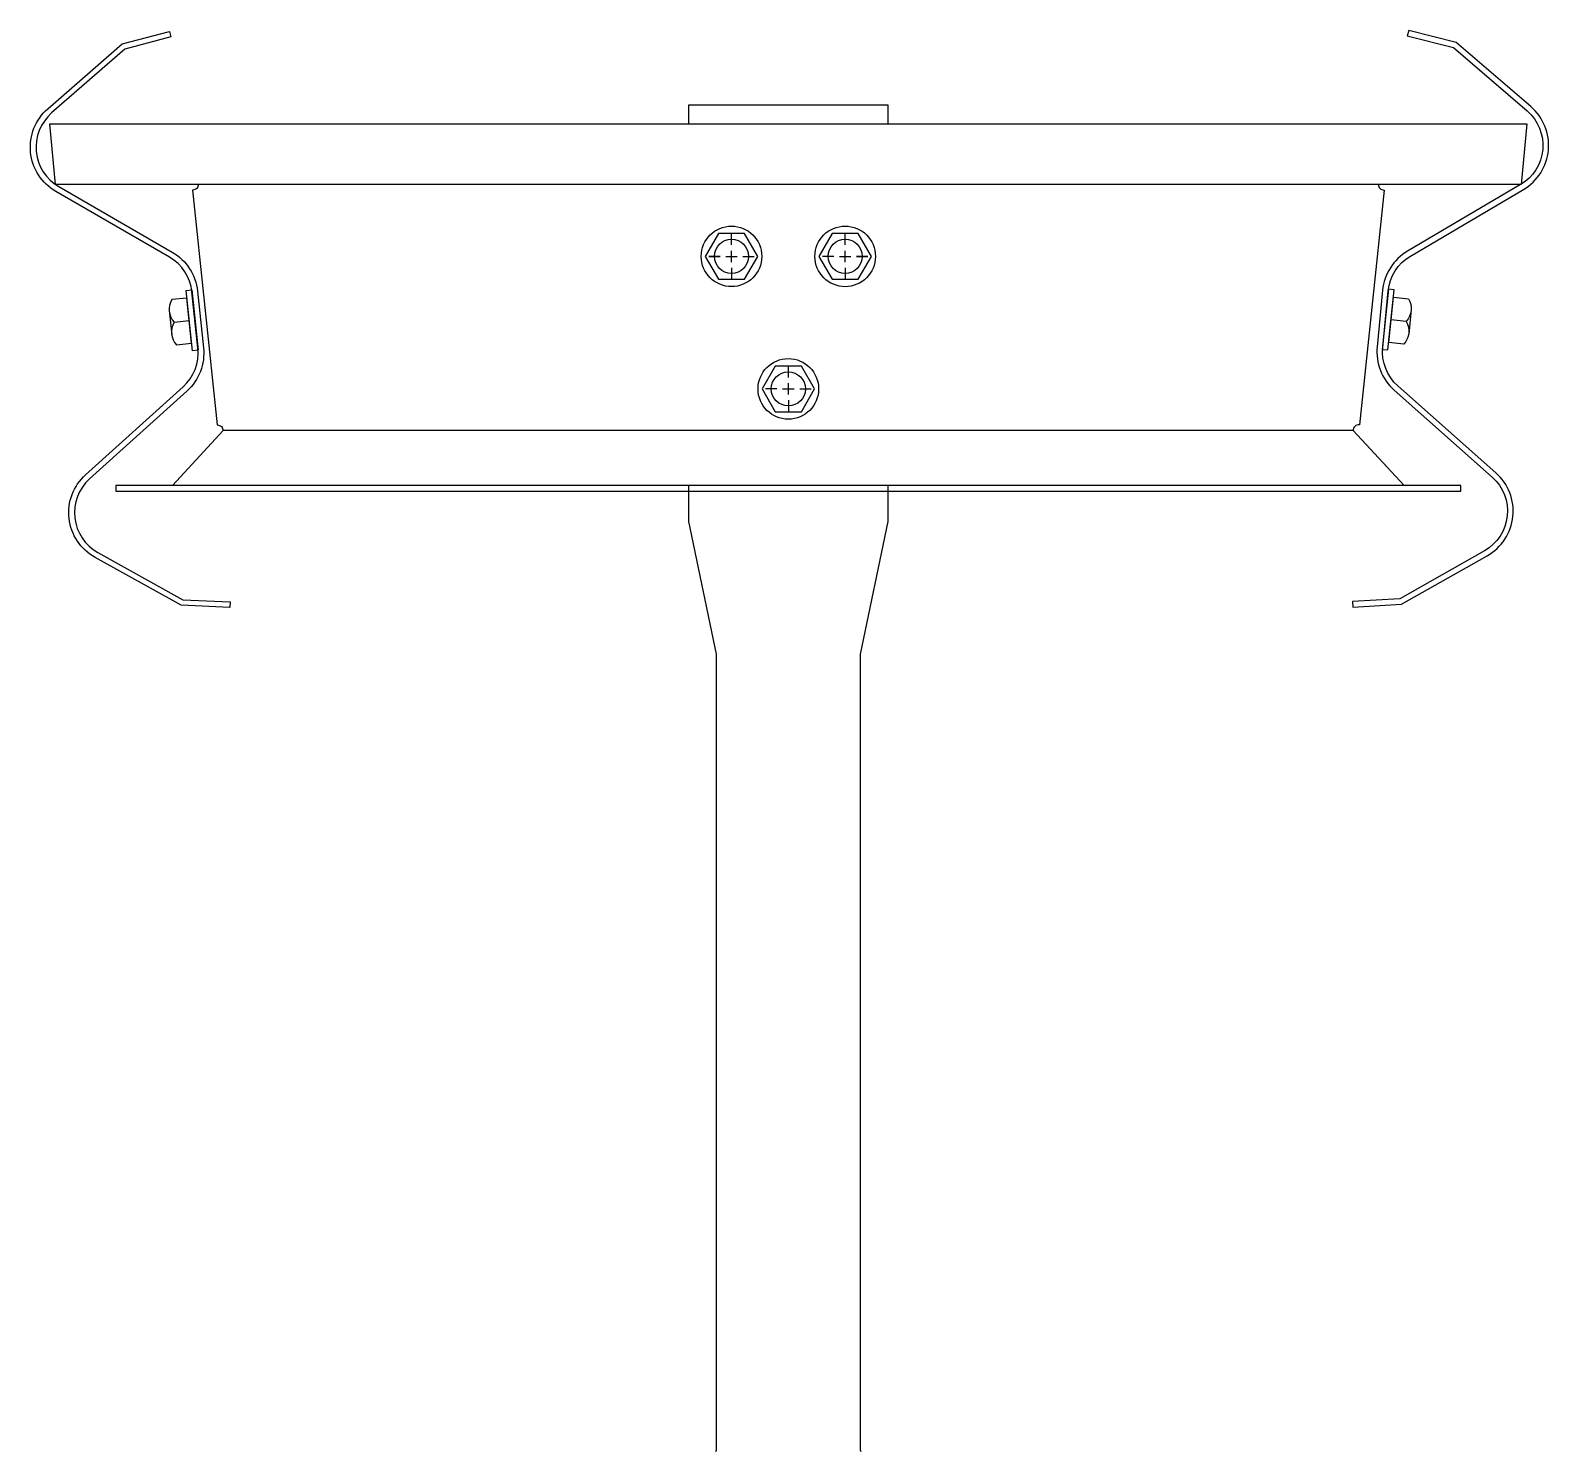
# Model space of a CAD drawing. Extents: x -400 to 401, y -1 to 749.
import ezdxf

# ---------------------------------------------------------------- set-up
doc = ezdxf.new("R2010")
doc.units = 0
doc.linetypes.add('CENTRE', pattern=[50, 31.25, -6.25, 6.25, -6.25])
doc.layers.get('0').update_dxf_attribs({"linetype": 'CONTINUOUS'})

msp = doc.modelspace()

# ---------------------------------------------------------------- linework, layer by layer
at = {"linetype": 'CENTRE'}
msp.add_line((-366.66, 699.98), (-257.78, 699.98), dxfattribs=at)
for p, q in [((-91.95, 699.98), (100.2, 699.98)), ((-30, 635.98), (-30, 641.98)), ((30, 635.98), (30, 641.98)), ((-36, 629.98), (-42, 629.98)), ((-33, 629.98), (-27, 629.98)), ((-30, 626.98), (-30, 632.98)), ((-24, 629.98), (-18, 629.98)), ((27, 629.98), (33, 629.98)), ((30, 626.98), (30, 632.98)), ((36, 629.98), (42, 629.98)), ((42, 629.98), (36, 629.98)), ((-30, 623.98), (-30, 617.98)), ((30, 623.98), (30, 617.98)), ((0, 565.99), (0, 571.99)), ((0, 556.99), (0, 562.99)), ((-6, 559.99), (-12, 559.99)), ((-3, 559.99), (3, 559.99)), ((0, 553.99), (0, 547.99)), ((6, 559.99), (12, 559.99)), ((298.14, 537.99), (-298.48, 537.99))]:
    msp.add_line(p, q)
at = {"linetype": 'Continuous'}
for p, q in [((-30, 635.98), (-30, 641.98)), ((30, 635.98), (30, 641.98)), ((-42, 629.98), (-36, 629.98)), ((-36, 629.98), (-42, 629.98)), ((-33, 629.98), (-27, 629.98)), ((-30, 626.98), (-30, 632.98)), ((24, 629.98), (18, 629.98)), ((27, 629.98), (33, 629.98)), ((30, 626.98), (30, 632.98)), ((36, 629.98), (42, 629.98)), ((-30, 623.98), (-30, 617.98)), ((30, 623.98), (30, 617.98)), ((-326.94, 601.48), (-325.58, 588.52)), ((328.89, 601.91), (327.53, 588.95)), ((-324.27, 595.21), (-316.31, 596.04)), ((326.22, 595.64), (318.26, 596.42)), ((0, 565.99), (0, 571.99)), ((0, 556.99), (0, 562.99)), ((-6, 559.99), (-12, 559.99)), ((-3, 559.99), (3, 559.99)), ((0, 553.99), (0, 547.99)), ((6, 559.99), (12, 559.99))]:
    msp.add_line(p, q, dxfattribs=at)
for points in [[(-294.81, 444.54), (-320.63, 445.77), (-366.05, 471.08, -0.514108), (-371, 514.71), (-319.56, 561.11, 0.239861), (-311.76, 581.44), (-314.9, 611.28, 0.239861), (-326.75, 629.54), (-386.71, 664.23, -0.514108), (-390.95, 707.94), (-351.78, 742.13), (-326.78, 748.71), (-326.02, 745.81), (-350.33, 739.41), (-388.98, 705.68, 0.514108), (-385.21, 666.82), (-325.25, 632.14, -0.239861), (-311.91, 611.59), (-308.78, 581.75, -0.239861), (-317.55, 558.88), (-368.99, 512.49, 0.514108), (-364.59, 473.7), (-319.78, 448.74), (-294.67, 447.53)], [(297.98, 444.86), (323.78, 446.31), (369.01, 471.97, 0.514108), (373.6, 515.65), (321.79, 561.63, -0.239861), (313.83, 581.9), (316.73, 611.76, -0.239861), (328.44, 630.12), (388.12, 665.28, 0.514108), (392.01, 709.02), (352.57, 742.91), (327.52, 749.29), (326.78, 746.38), (351.15, 740.17), (390.06, 706.75, -0.514108), (386.6, 667.87), (326.91, 632.7, 0.239861), (313.75, 612.05), (310.85, 582.19, 0.239861), (319.8, 559.39), (371.61, 513.4, -0.514108), (367.52, 474.58), (322.91, 449.26), (297.81, 447.86)]]:
    msp.add_lwpolyline(points, format="xyb", close=True)
for points in [[(-52.5, 699.98), (-52.5, 709.98), (52.5, 709.98), (52.5, 699.98)], [(-38.21, -1.02), (-38, 0), (-38, 419.99), (-52.5, 489.99), (-52.5, 508.99)], [(52.5, 508.99), (52.5, 489.99), (38, 419.99), (38, 0), (38.2, -0.95)]]:
    msp.add_lwpolyline(points, dxfattribs=at)
for points in [[(389.99, 699.98), (386.99, 667.98), (-386.99, 667.98), (-389.99, 699.98)], [(-354.99, 508.99), (-354.99, 505.99), (354.99, 505.99), (354.99, 508.99)]]:
    msp.add_lwpolyline(points, close=True)
for points in [[(-311.51, 667.98, -0.414214), (-314.51, 664.98), (-301.48, 540.99, -0.414214), (-298.48, 537.99), (-325.16, 508.99)], [(311.51, 667.98, 0.414214), (314.51, 664.98), (301.48, 540.99, 0.445229), (298.14, 537.99), (325.16, 508.99)]]:
    msp.add_lwpolyline(points, format="xyb")
for points in [[(-36.93, 641.98), (-43.86, 629.98), (-36.93, 617.98), (-23.07, 617.98), (-16.14, 629.98), (-23.07, 641.98)], [(23.07, 641.98), (16.14, 629.98), (23.07, 617.98), (36.93, 617.98), (43.86, 629.98), (36.93, 641.98)], [(-315, 612.27), (-311.66, 580.45), (-314.64, 580.13), (-317.98, 611.96)], [(316.95, 612.7), (313.61, 580.88), (316.59, 580.57), (319.94, 612.39)], [(-6.93, 571.99), (-13.86, 559.99), (-6.93, 547.99), (6.93, 547.99), (13.86, 559.99), (6.93, 571.99)]]:
    msp.add_lwpolyline(points, close=True, dxfattribs=at)
for points in [[(-317.57, 607.98), (-325.52, 607.14, 0.335562), (-324.27, 595.21, 0.335562), (-323.01, 583.27), (-315.06, 584.11), (-317.57, 607.98)], [(319.52, 608.41), (327.47, 607.58, -0.335562), (326.22, 595.64, -0.335562), (324.97, 583.71), (317.01, 584.55), (319.52, 608.41)]]:
    msp.add_lwpolyline(points, format="xyb", dxfattribs=at)
for centre, radius in [((-30, 629.98), 15.97), ((30, 629.98), 16), ((-30, 629.98), 9), ((30, 629.98), 9), ((0, 559.99), 16), ((0, 559.99), 9)]:
    msp.add_circle(centre, radius, dxfattribs=at)

doc.saveas('drawing.dxf')
